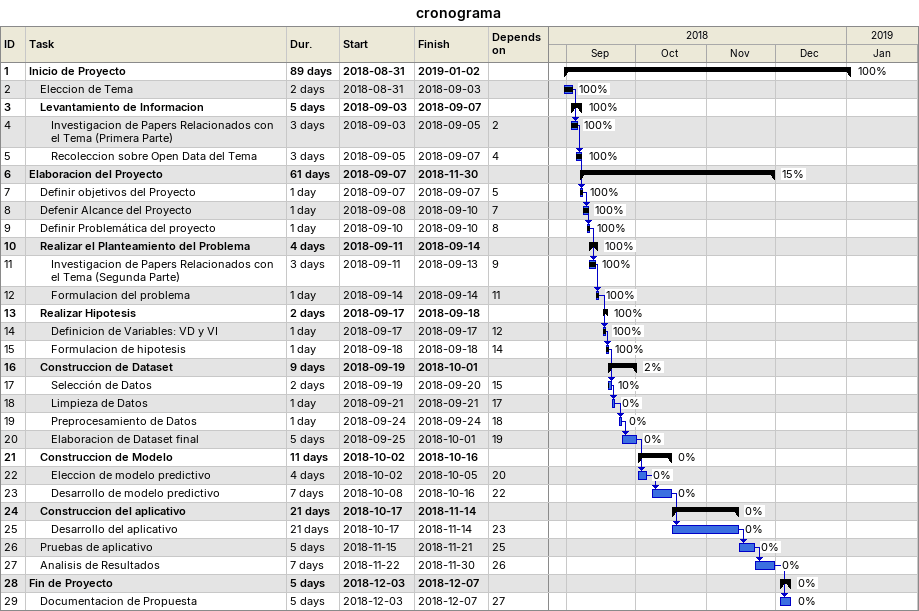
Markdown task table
cronograma

| ID | Level | Task | Duration | Start | Finish | Predecessors | % complete |
|---|---|---|---|---|---|---|---|
| 1 | 1 | **Inicio de Proyecto** | 89d | 2018-08-31 | 2019-01-02 |  | 100 |
| 2 | 2 | Eleccion de Tema | 2d | 2018-08-31 | 2018-09-03 |  | 100 |
| 3 | 2 | **Levantamiento de Informacion** | 5d | 2018-09-03 | 2018-09-07 |  | 100 |
| 4 | 3 | Investigacion de Papers Relacionados con el Tema (Primera Parte) | 3d | 2018-09-03 | 2018-09-05 | 2 | 100 |
| 5 | 3 | Recoleccion sobre Open Data del Tema | 3d | 2018-09-05 | 2018-09-07 | 4 | 100 |
| 6 | 1 | **Elaboracion del Proyecto** | 61d | 2018-09-07 | 2018-11-30 |  | 15 |
| 7 | 2 | Definir objetivos del Proyecto | 1d | 2018-09-07 | 2018-09-07 | 5 | 100 |
| 8 | 2 | Defenir Alcance del Proyecto | 1d | 2018-09-08 | 2018-09-10 | 7 | 100 |
| 9 | 2 | Definir Problemática del proyecto | 1d | 2018-09-10 | 2018-09-10 | 8 | 100 |
| 10 | 2 | **Realizar el Planteamiento del Problema** | 4d | 2018-09-11 | 2018-09-14 |  | 100 |
| 11 | 3 | Investigacion de Papers Relacionados con el Tema (Segunda Parte) | 3d | 2018-09-11 | 2018-09-13 | 9 | 100 |
| 12 | 3 | Formulacion del problema | 1d | 2018-09-14 | 2018-09-14 | 11 | 100 |
| 13 | 2 | **Realizar Hipotesis** | 2d | 2018-09-17 | 2018-09-18 |  | 100 |
| 14 | 3 | Definicion de Variables: VD y VI | 1d | 2018-09-17 | 2018-09-17 | 12 | 100 |
| 15 | 3 | Formulacion de hipotesis | 1d | 2018-09-18 | 2018-09-18 | 14 | 100 |
| 16 | 2 | **Construccion de Dataset** | 9d | 2018-09-19 | 2018-10-01 |  | 2 |
| 17 | 3 | Selección de Datos | 2d | 2018-09-19 | 2018-09-20 | 15 | 10 |
| 18 | 3 | Limpieza de Datos | 1d | 2018-09-21 | 2018-09-21 | 17 | 0 |
| 19 | 3 | Preprocesamiento de Datos | 1d | 2018-09-24 | 2018-09-24 | 18 | 0 |
| 20 | 3 | Elaboracion de Dataset final | 5d | 2018-09-25 | 2018-10-01 | 19 | 0 |
| 21 | 2 | **Construccion de Modelo** | 11d | 2018-10-02 | 2018-10-16 |  | 0 |
| 22 | 3 | Eleccion de modelo predictivo | 4d | 2018-10-02 | 2018-10-05 | 20 | 0 |
| 23 | 3 | Desarrollo de modelo predictivo | 7d | 2018-10-08 | 2018-10-16 | 22 | 0 |
| 24 | 2 | **Construccion del aplicativo** | 21d | 2018-10-17 | 2018-11-14 |  | 0 |
| 25 | 3 | Desarrollo del aplicativo | 21d | 2018-10-17 | 2018-11-14 | 23 | 0 |
| 26 | 2 | Pruebas de aplicativo | 5d | 2018-11-15 | 2018-11-21 | 25 | 0 |
| 27 | 2 | Analisis de Resultados | 7d | 2018-11-22 | 2018-11-30 | 26 | 0 |
| 28 | 1 | **Fin de Proyecto** | 5d | 2018-12-03 | 2018-12-07 |  | 0 |
| 29 | 2 | Documentacion de Propuesta | 5d | 2018-12-03 | 2018-12-07 | 27 | 0 |
